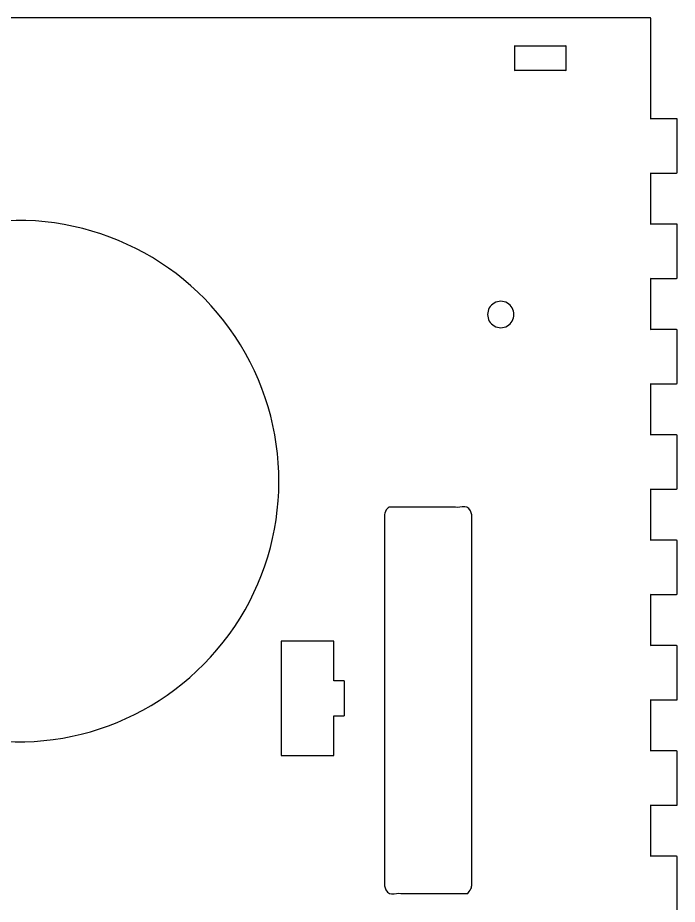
# Model space of a CAD drawing. Extents: x -122 to 332, y -236 to 521.
# Drawn here: x 256.7 to 331.8, y -112.8 to -11.9 of the extents above; entities that cross this region are included whole.
import ezdxf

# ---------------------------------------------------------------- set-up
doc = ezdxf.new("R2010")
doc.units = 0
doc.layers.add('Layer_1', color=7, linetype='CONTINUOUS')

msp = doc.modelspace()

# ---------------------------------------------------------------- linework, layer by layer
at = {"layer": 'Layer_1', "color": 7}
for p, q in [((328.68333, -11.86667), (184.68333, -11.86667)), ((328.78333, -23.36667), (328.78333, -11.96667)), ((313.28333, -17.86667), (313.28333, -15.06667)), ((313.28333, -15.06667), (316.18333, -15.06667)), ((316.18333, -15.06667), (319.08333, -15.06667)), ((319.08333, -15.06667), (319.08333, -17.86667)), ((319.08333, -17.86667), (313.28333, -17.86667)), ((331.68333, -23.36667), (328.78333, -23.36667)), ((331.78333, -29.46667), (331.78333, -23.46667)), ((328.78333, -35.36667), (328.78333, -29.56667)), ((328.78333, -29.56667), (331.68333, -29.56667)), ((331.68333, -35.36667), (328.78333, -35.36667)), ((331.78333, -41.46667), (331.78333, -35.46667)), ((328.78333, -47.36667), (328.78333, -41.56667)), ((328.78333, -41.56667), (331.68333, -41.56667)), ((331.68333, -47.36667), (328.78333, -47.36667)), ((331.78333, -53.46667), (331.78333, -47.46667)), ((328.78333, -59.36667), (328.78333, -53.56667)), ((328.78333, -53.56667), (331.68333, -53.56667)), ((331.68333, -59.36667), (328.78333, -59.36667)), ((331.78333, -65.46667), (331.78333, -59.46667)), ((328.78333, -71.36667), (328.78333, -65.56667)), ((328.78333, -65.56667), (331.68333, -65.56667)), ((331.68333, -71.36667), (328.78333, -71.36667)), ((331.78333, -77.46667), (331.78333, -71.46667)), ((328.78333, -83.36667), (328.78333, -77.56667)), ((328.78333, -77.56667), (331.68333, -77.56667)), ((331.68333, -83.36667), (328.78333, -83.36667)), ((331.78333, -89.46667), (331.78333, -83.46667)), ((328.78333, -95.36667), (328.78333, -89.56667)), ((328.78333, -89.56667), (331.68333, -89.56667)), ((331.68333, -95.36667), (328.78333, -95.36667)), ((331.78333, -101.46667), (331.78333, -95.46667)), ((328.78333, -107.36667), (328.78333, -101.56667)), ((328.78333, -101.56667), (331.68333, -101.56667)), ((331.68333, -107.36667), (328.78333, -107.36667)), ((331.78333, -113.46667), (331.78333, -107.46667))]:
    msp.add_line(p, q, dxfattribs=at)
at = {"layer": 'Layer_1', "color": 1}
for p, q in [((313.1833, -45.6696), (313.1833, -45.6696)), ((298.9738, -67.61245), (298.974, -67.61209)), ((286.6635, -82.88097), (286.6635, -95.87997)), ((292.6653, -82.8809), (286.6637, -82.88105)), ((292.6651, -87.37997), (292.6653, -82.8809)), ((293.864, -87.37997), (292.6651, -87.37997)), ((293.8645, -87.37972), (293.8645, -91.38022)), ((292.6656, -95.87997), (292.6651, -91.3806)), ((292.6651, -91.3806), (293.864, -91.3806)), ((286.664, -95.87997), (292.6656, -95.87997))]:
    msp.add_line(p, q, dxfattribs=at)
at = {"layer": 'Layer_1', "color": 7}
for points in [[(328.78333, -11.96667), (328.78333, -11.91167), (328.73833, -11.86667), (328.68333, -11.86667)], [(313.28333, -15.06667), (313.28333, -14.96667), (313.18333, -15.06667), (313.28333, -15.06667)], [(319.08333, -15.06667), (319.18333, -15.06667), (319.08333, -14.96667), (319.08333, -15.06667)], [(313.28333, -17.86667), (313.18333, -17.86667), (313.28333, -17.96667), (313.28333, -17.86667)], [(319.08333, -17.86667), (319.08333, -17.96667), (319.18333, -17.86667), (319.08333, -17.86667)], [(328.78333, -23.36667), (328.68333, -23.36667), (328.78333, -23.46667), (328.78333, -23.36667)], [(331.78333, -23.46667), (331.78333, -23.41167), (331.73833, -23.36667), (331.68333, -23.36667)], [(328.78333, -29.56667), (328.78333, -29.46667), (328.68333, -29.56667), (328.78333, -29.56667)], [(331.68333, -29.56667), (331.73833, -29.56667), (331.78333, -29.52167), (331.78333, -29.46667)], [(282.049875, -49.132825), (275.774002, -38.891531), (263.946884, -33.439155), (252.083489, -35.318132)], [(328.78333, -35.36667), (328.68333, -35.36667), (328.78333, -35.46667), (328.78333, -35.36667)], [(331.78333, -35.46667), (331.78333, -35.41167), (331.73833, -35.36667), (331.68333, -35.36667)], [(328.78333, -41.56667), (328.78333, -41.46667), (328.68333, -41.56667), (328.78333, -41.56667)], [(331.68333, -41.56667), (331.73833, -41.56667), (331.78333, -41.52167), (331.78333, -41.46667)], [(328.78333, -47.36667), (328.68333, -47.36667), (328.78333, -47.46667), (328.78333, -47.36667)], [(331.78333, -47.46667), (331.78333, -47.41167), (331.73833, -47.36667), (331.68333, -47.36667)], [(280.754402, -82.104811), (287.814452, -72.387486), (288.325749, -59.37412), (282.049875, -49.132825)], [(328.78333, -53.56667), (328.78333, -53.46667), (328.68333, -53.56667), (328.78333, -53.56667)], [(331.68333, -53.56667), (331.73833, -53.56667), (331.78333, -53.52167), (331.78333, -53.46667)], [(328.78333, -59.36667), (328.68333, -59.36667), (328.78333, -59.46667), (328.78333, -59.36667)], [(331.78333, -59.46667), (331.78333, -59.41167), (331.73833, -59.36667), (331.68333, -59.36667)], [(328.78333, -65.56667), (328.78333, -65.46667), (328.68333, -65.56667), (328.78333, -65.56667)], [(331.68333, -65.56667), (331.73833, -65.56667), (331.78333, -65.52167), (331.78333, -65.46667)], [(328.78333, -71.36667), (328.68333, -71.36667), (328.78333, -71.46667), (328.78333, -71.36667)], [(331.78333, -71.46667), (331.78333, -71.41167), (331.73833, -71.36667), (331.68333, -71.36667)], [(328.78333, -77.56667), (328.78333, -77.46667), (328.68333, -77.56667), (328.78333, -77.56667)], [(331.68333, -77.56667), (331.73833, -77.56667), (331.78333, -77.52167), (331.78333, -77.46667)], [(249.796504, -93.525782), (261.475906, -96.329758), (273.694353, -91.822135), (280.754402, -82.104811)], [(328.78333, -83.36667), (328.68333, -83.36667), (328.78333, -83.46667), (328.78333, -83.36667)], [(331.78333, -83.46667), (331.78333, -83.41167), (331.73833, -83.36667), (331.68333, -83.36667)], [(328.78333, -89.56667), (328.78333, -89.46667), (328.68333, -89.56667), (328.78333, -89.56667)], [(331.68333, -89.56667), (331.73833, -89.56667), (331.78333, -89.52167), (331.78333, -89.46667)], [(328.78333, -95.36667), (328.68333, -95.36667), (328.78333, -95.46667), (328.78333, -95.36667)], [(331.78333, -95.46667), (331.78333, -95.41167), (331.73833, -95.36667), (331.68333, -95.36667)], [(328.78333, -101.56667), (328.78333, -101.46667), (328.68333, -101.56667), (328.78333, -101.56667)], [(331.68333, -101.56667), (331.73833, -101.56667), (331.78333, -101.52167), (331.78333, -101.46667)], [(328.78333, -107.36667), (328.68333, -107.36667), (328.78333, -107.46667), (328.78333, -107.36667)], [(331.78333, -107.46667), (331.78333, -107.41167), (331.73833, -107.36667), (331.68333, -107.36667)]]:
    msp.add_open_spline(points, degree=3, dxfattribs=at)
at = {"layer": 'Layer_1', "color": 1}
for points in [[(310.932541, -44.368371), (310.468053, -44.636905), (310.18236, -45.133076), (310.1833, -45.6696)], [(312.434059, -44.368371), (311.969572, -44.099838), (311.397028, -44.099838), (310.932541, -44.368371)], [(313.1833, -45.6696), (313.18424, -45.133076), (312.898547, -44.636905), (312.434059, -44.368371)], [(310.1833, -45.6696), (310.18236, -46.206124), (310.468053, -46.702295), (310.932541, -46.970829)], [(312.434059, -46.970829), (312.898547, -46.702295), (313.18424, -46.206124), (313.1833, -45.6696)], [(310.932541, -46.970829), (311.397028, -47.239362), (311.969572, -47.239362), (312.434059, -46.970829)], [(298.974, -67.61209), (298.66296, -67.68469), (298.37551, -68.49181), (298.43913, -68.69935)], [(306.51405, -67.60845), (304.0007, -67.61045), (301.48715, -67.60245), (298.9738, -67.61245)], [(308.38211, -68.47097), (308.11388, -67.0189), (307.12081, -67.80725), (306.51405, -67.60845)], [(308.39611, -110.34324), (308.38611, -96.38634), (308.41401, -82.42525), (308.38211, -68.47097)], [(298.43913, -68.69935), (298.44913, -82.7181), (298.42123, -96.74104), (298.45313, -110.75717)], [(298.45313, -110.75717), (298.71947, -112.21304), (299.71434, -111.4249), (300.32109, -111.62332)], [(307.93134, -111.59792), (308.42887, -110.98457), (308.36783, -110.92401), (308.39611, -110.34324)], [(300.32109, -111.62332), (302.85754, -111.60672), (305.39628, -111.65742), (307.93134, -111.59792)]]:
    msp.add_open_spline(points, degree=3, dxfattribs=at)

doc.saveas('drawing.dxf')
